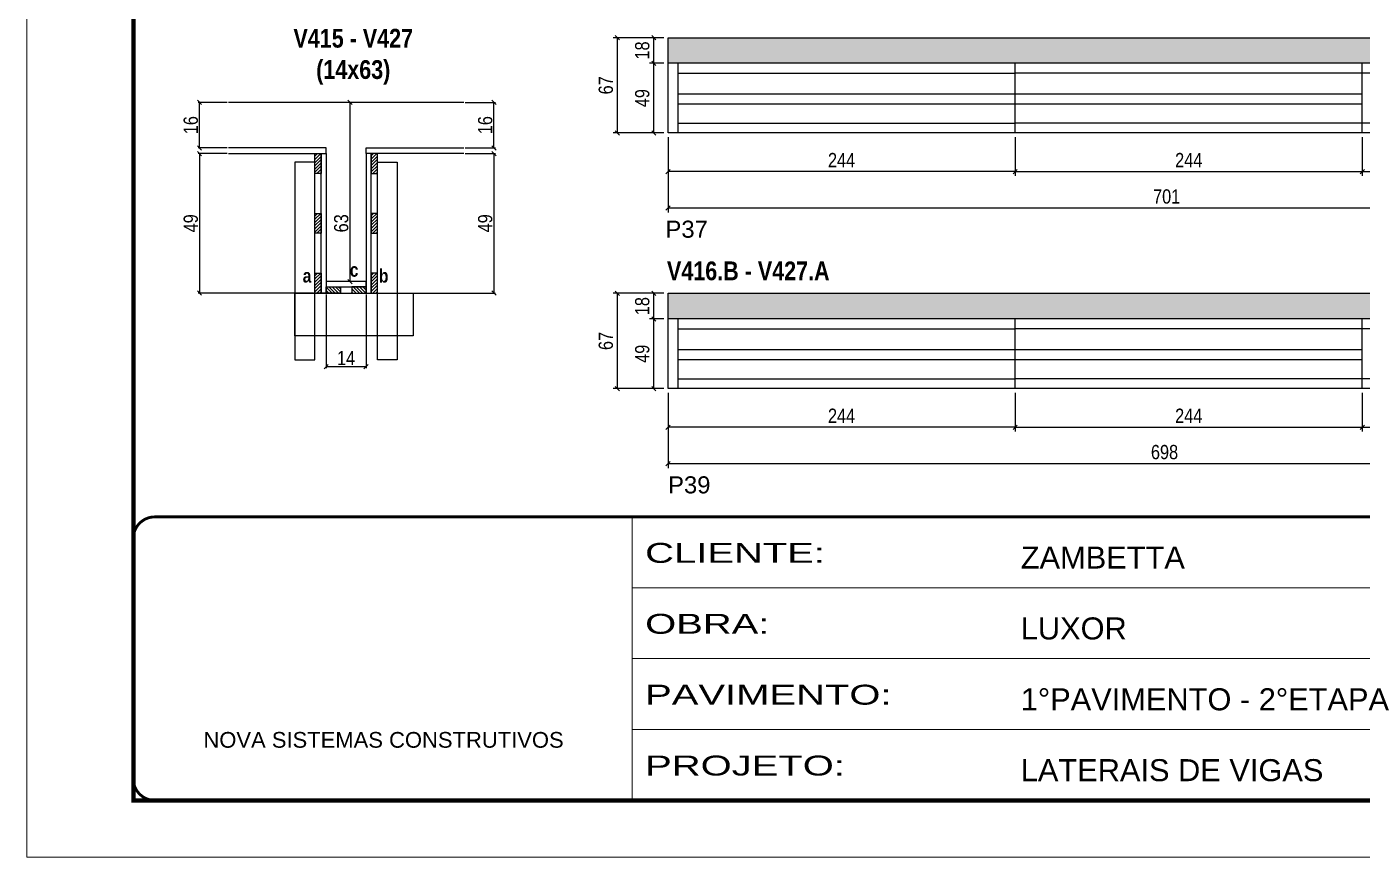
# Model space of a CAD drawing. Extents: x 3309 to 9563, y -2522 to 14608.
# Drawn here: x 8078 to 9017, y 12409 to 12993 of the extents above; entities that cross this region are included whole.
import ezdxf

# ---------------------------------------------------------------- set-up
doc = ezdxf.new("R2010")
doc.units = 0
doc.linetypes.add('CONTINUO', pattern=[0])
doc.linetypes.add('DASHED', pattern=[0.75, 0.5, -0.25])
for name, color, linetype in [('5', 5, 'Continuous'), ('COTA', 241, 'Continuous'), ('detalhes', 4, 'Continuous'), ('NOMENCLATURA', 7, 'Continuous'), ('Painéis', 200, 'Continuous'), ('SARR_2.2x7', 40, 'Continuous'), ('SARR_3.5x7', 81, 'Continuous')]:
    doc.layers.add(name, color=color, linetype=linetype)
for name, color, linetype, lineweight in [('CONCRETO', 251, 'Continuous', 25), ('Folhas', 255, 'Continuous', 9), ('SARRAFO DE PRESSAO', 251, 'DASHED', 9)]:
    doc.layers.add(name, color=color, linetype=linetype, lineweight=lineweight)
doc.styles.add('ARIAL', font='arial.ttf')
doc.styles.add('COTA TECNICA', font='techl___.ttf', dxfattribs={"height": 10})
doc.styles.add('COTA TECNICA 2X', font='techl___.ttf', dxfattribs={"height": 10})
doc.styles.get("Standard").update_dxf_attribs({"font": 'arial.ttf'})
doc.styles.add('TECNICA', font='techb___.ttf', dxfattribs={"height": 10})
doc.styles.add('Tecnologia', font='')
doc.styles.get('Tecnologia').set_extended_font_data('Forgotten Futurist')
doc.dimstyles.new('PAINEL', dxfattribs={"dimtxt": 10, "dimasz": 3, "dimexe": 3, "dimexo": 3, "dimgap": 3, "dimtad": 1, "dimdec": 1, "dimzin": 12, "dimdsep": 46, "dimtxsty": 'COTA TECNICA', "dimblk1": 'OBLIQUE', "dimblk2": 'OBLIQUE', "dimsah": 1, "dimcen": 0.9, "dimclrd": 4, "dimclre": 4, "dimclrt": 240, "dimadec": 1, "dimazin": 3, "dimtfac": 1, "dimtdec": 1, "dimtmove": 0, "dimatfit": 3, "dimfxl": 1, "dimtolj": 1, "dimtzin": 12, "dimarcsym": 0})
doc.dimstyles.new('SECAO', dxfattribs={"dimscale": 0.333333, "dimtxt": 5, "dimasz": 9, "dimexe": 3, "dimexo": 3, "dimgap": 3, "dimtad": 1, "dimdec": 1, "dimlfac": 0.5, "dimzin": 12, "dimdsep": 46, "dimtxsty": 'COTA TECNICA 2X', "dimblk1": 'OBLIQUE', "dimblk2": 'OBLIQUE', "dimsah": 1, "dimcen": 0.9, "dimclrd": 4, "dimclre": 4, "dimclrt": 240, "dimadec": 1, "dimazin": 3, "dimtfac": 1, "dimtdec": 1, "dimtmove": 0, "dimatfit": 3, "dimfxl": 1, "dimtolj": 1, "dimtzin": 12, "dimarcsym": 0})

# ---------------------------------------------------------------- blocks, each defined once
blk = doc.blocks.new('9999999999')
at = {"color": 30, "linetype": 'CONTINUO'}
for p, q in [((98564.56, 34230.21), (98564.56, 34429.45)), ((98564.56, 34379.64), (99583.98, 34379.64)), ((98564.56, 34329.83), (99487.98, 34329.83)), ((98564.56, 34280.02), (99487.98, 34280.02))]:
    blk.add_line(p, q, dxfattribs=at)
at = {"color": 30, "linetype": 'CONTINUO', "const_width": 2}
blk.add_lwpolyline([(99583.98, 34230.21), (99583.98, 34414.45, 0.414214), (99568.98, 34429.45), (98228.98, 34429.45, 0.414214), (98213.98, 34414.45), (98213.98, 34245.21, 0.414214), (98228.98, 34230.21), (99583.98, 34230.21)], format="xyb", dxfattribs=at)
at = {"layer": 'Folhas'}
blk.add_lwpolyline([(98138.98, 34190.21), (99623.98, 34190.21), (99623.98, 35240.21), (98138.98, 35240.21)], close=True, dxfattribs=at)
at = {"layer": 'Folhas', "color": 30, "const_width": 3}
blk.add_lwpolyline([(98213.98, 34230.21), (99583.98, 34230.21), (99583.98, 35200.21), (98213.98, 35200.21)], close=True, dxfattribs=at)
at = {"color": 7, "linetype": 'Continuous', "ltscale": 5, "style": 'ARIAL'}
for s, height, p in [('ZAMBETTA', 15.483, (98837.68, 34393.13)), ('LUXOR', 15.483, (98837.68, 34343.32)), ('1°PAVIMENTO - 2°ETAPA', 15.4829, (98837.68, 34293.51)), ('NOVA SISTEMAS CONSTRUTIVOS', 11.0592, (98263.19, 34267.21)), ('LATERAIS DE VIGAS', 15.4829, (98837.68, 34243.7))]:
    blk.add_text(s, height=height, dxfattribs=at).set_placement(p)
at = {"layer": 'Folhas', "color": 7, "style": 'Tecnologia', "width": 1.5}
for s, p in [('CLIENTE:', (98573.65, 34397.17)), ('OBRA:', (98573.65, 34347.31)), ('PAVIMENTO:', (98573.65, 34297.5)), ('PROJETO:', (98573.65, 34247.69))]:
    blk.add_text(s, height=14, dxfattribs=at).set_placement(p)
blk = doc.blocks.new('_Oblique')
at = {"color": 0, "linetype": 'ByBlock', "lineweight": -2}
blk.add_line((-0.5, -0.5), (0.5, 0.5), dxfattribs=at)
blk = doc.blocks.new('*D141')
at = {"layer": 'COTA', "color": 4, "lineweight": -2, "transparency": 16777216}
for p, q in [((8218.67, 12903.88), (8198.32, 12903.88)), ((8199.32, 12903.88), (8199.32, 12805.88)), ((8279.37, 12805.88), (8198.32, 12805.88))]:
    blk.add_line(p, q, dxfattribs=at)
at = {"layer": 'Defpoints', "color": 0, "transparency": 16777216}
for p in [(8219.67, 12903.88), (8199.32, 12805.88), (8280.37, 12805.88, 0)]:
    blk.add_point(p, dxfattribs=at)
at = {"layer": 'COTA', "color": 4, "lineweight": -2, "transparency": 16777216, "xscale": 3, "yscale": 3, "zscale": 3}
for p, rotation in [((8199.32, 12903.88), 90), ((8199.32, 12805.88), 270)]:
    blk.add_blockref('_Oblique', p, dxfattribs=dict(at, rotation=rotation))
at = {"layer": 'COTA', "color": 240, "transparency": 16777216, "insert": (8193.22, 12854.88), "char_height": 10, "attachment_point": 5, "rotation": 90, "style": 'COTA TECNICA 2X'}
blk.add_mtext('\\A1;49', dxfattribs=at)
blk = doc.blocks.new('*D142')
at = {"layer": 'COTA', "color": 4, "lineweight": -2, "transparency": 16777216}
for p, q in [((8386.07, 12903.88), (8407.29, 12903.88)), ((8406.29, 12903.88), (8406.29, 12805.88)), ((8325.37, 12805.88), (8407.29, 12805.88))]:
    blk.add_line(p, q, dxfattribs=at)
at = {"layer": 'Defpoints', "color": 0, "transparency": 16777216}
for p in [(8385.07, 12903.88), (8324.37, 12805.88, 0), (8406.29, 12805.88)]:
    blk.add_point(p, dxfattribs=at)
at = {"layer": 'COTA', "color": 4, "lineweight": -2, "transparency": 16777216, "xscale": 3, "yscale": 3, "zscale": 3}
for p, rotation in [((8406.29, 12903.88), 90), ((8406.29, 12805.88), 270)]:
    blk.add_blockref('_Oblique', p, dxfattribs=dict(at, rotation=rotation))
at = {"layer": 'COTA', "color": 240, "transparency": 16777216, "insert": (8400.18, 12854.88), "char_height": 10, "attachment_point": 5, "rotation": 90, "style": 'COTA TECNICA 2X'}
blk.add_mtext('\\A1;49', dxfattribs=at)
blk = doc.blocks.new('*D143')
at = {"layer": 'COTA', "color": 4, "lineweight": -2, "transparency": 16777216}
for p, q in [((8315.37, 12939.88), (8304.19, 12939.88)), ((8305.19, 12813.88), (8305.19, 12939.88)), ((8315.37, 12813.88), (8304.19, 12813.88))]:
    blk.add_line(p, q, dxfattribs=at)
at = {"layer": 'Defpoints', "color": 0, "transparency": 16777216}
for p in [(8305.19, 12939.88), (8316.37, 12939.88), (8316.37, 12813.88)]:
    blk.add_point(p, dxfattribs=at)
at = {"layer": 'COTA', "color": 4, "lineweight": -2, "transparency": 16777216, "xscale": 3, "yscale": 3, "zscale": 3}
for p, rotation in [((8305.19, 12939.88), 90), ((8305.19, 12813.88), 270)]:
    blk.add_blockref('_Oblique', p, dxfattribs=dict(at, rotation=rotation))
at = {"layer": 'COTA', "color": 240, "transparency": 16777216, "insert": (8298.97, 12854.88), "char_height": 10, "attachment_point": 5, "rotation": 90, "style": 'COTA TECNICA 2X'}
blk.add_mtext('\\A1;63', dxfattribs=at)
blk = doc.blocks.new('*D144')
at = {"layer": 'COTA', "color": 4, "lineweight": -2, "transparency": 16777216}
for p, q in [((8386.07, 12939.88), (8407.29, 12939.88)), ((8406.29, 12907.88), (8406.29, 12939.88)), ((8386.07, 12907.88), (8407.29, 12907.88))]:
    blk.add_line(p, q, dxfattribs=at)
at = {"layer": 'Defpoints', "color": 0, "transparency": 16777216}
for p in [(8385.07, 12939.88), (8406.29, 12939.88), (8385.07, 12907.88)]:
    blk.add_point(p, dxfattribs=at)
at = {"layer": 'COTA', "color": 4, "lineweight": -2, "transparency": 16777216, "xscale": 3, "yscale": 3, "zscale": 3}
for p, rotation in [((8406.29, 12939.88), 90), ((8406.29, 12907.88), 270)]:
    blk.add_blockref('_Oblique', p, dxfattribs=dict(at, rotation=rotation))
at = {"layer": 'COTA', "color": 240, "transparency": 16777216, "insert": (8400.18, 12923.88), "char_height": 10, "attachment_point": 5, "rotation": 90, "style": 'COTA TECNICA 2X'}
blk.add_mtext('\\A1;16', dxfattribs=at)
blk = doc.blocks.new('*D169')
at = {"layer": 'COTA', "color": 4, "lineweight": -2, "transparency": 16777216}
for p, q in [((8218.67, 12939.88), (8198.32, 12939.88)), ((8199.32, 12907.88), (8199.32, 12939.88)), ((8218.67, 12907.88), (8198.32, 12907.88))]:
    blk.add_line(p, q, dxfattribs=at)
at = {"layer": 'Defpoints', "color": 0, "transparency": 16777216}
for p in [(8199.32, 12939.88), (8219.67, 12939.88), (8219.67, 12907.88)]:
    blk.add_point(p, dxfattribs=at)
at = {"layer": 'COTA', "color": 4, "lineweight": -2, "transparency": 16777216, "xscale": 3, "yscale": 3, "zscale": 3}
for p, rotation in [((8199.32, 12939.88), 90), ((8199.32, 12907.88), 270)]:
    blk.add_blockref('_Oblique', p, dxfattribs=dict(at, rotation=rotation))
at = {"layer": 'COTA', "color": 240, "transparency": 16777216, "insert": (8193.22, 12923.88), "char_height": 10, "attachment_point": 5, "rotation": 90, "style": 'COTA TECNICA 2X'}
blk.add_mtext('\\A1;16', dxfattribs=at)
blk = doc.blocks.new('*D170')
at = {"layer": 'COTA', "color": 4, "lineweight": -2, "transparency": 16777216}
for p, q in [((8288.37, 12804.88), (8288.37, 12753.17)), ((8316.37, 12804.88), (8316.37, 12753.17)), ((8288.37, 12754.17), (8316.37, 12754.17))]:
    blk.add_line(p, q, dxfattribs=at)
at = {"layer": 'Defpoints', "color": 0, "transparency": 16777216}
for p in [(8288.37, 12805.88), (8316.37, 12805.88), (8316.37, 12754.17)]:
    blk.add_point(p, dxfattribs=at)
at = {"layer": 'COTA', "color": 4, "lineweight": -2, "transparency": 16777216, "xscale": 3, "yscale": 3, "zscale": 3, "rotation": 180}
blk.add_blockref('_Oblique', (8288.37, 12754.17), dxfattribs=at)
at = {"layer": 'COTA', "color": 4, "lineweight": -2, "transparency": 16777216, "xscale": 3, "yscale": 3, "zscale": 3}
blk.add_blockref('_Oblique', (8316.37, 12754.17), dxfattribs=at)
at = {"layer": 'COTA', "color": 240, "transparency": 16777216, "insert": (8302.37, 12760.24), "char_height": 10, "attachment_point": 5, "style": 'COTA TECNICA 2X'}
blk.add_mtext('\\A1;14', dxfattribs=at)
blk = doc.blocks.new('*D145')
at = {"layer": 'COTA', "color": 4, "linetype": 'ByBlock', "lineweight": -2, "transparency": 16777216}
for p, q in [((8528.62, 12915.37), (8528.62, 12888.25)), ((8772.62, 12915.37), (8772.62, 12888.25)), ((8772.62, 12891.25), (8528.62, 12891.25))]:
    blk.add_line(p, q, dxfattribs=at)
at = {"layer": 'Defpoints', "color": 0, "linetype": 'ByBlock', "transparency": 16777216}
for p in [(8528.62, 12918.37), (8772.62, 12918.37), (8528.62, 12891.25)]:
    blk.add_point(p, dxfattribs=at)
at = {"layer": 'COTA', "color": 4, "linetype": 'ByBlock', "lineweight": -2, "transparency": 16777216, "xscale": 3, "yscale": 3, "zscale": 3, "rotation": 180}
blk.add_blockref('_Oblique', (8528.62, 12891.25), dxfattribs=at)
at = {"layer": 'COTA', "color": 4, "linetype": 'ByBlock', "lineweight": -2, "transparency": 16777216, "xscale": 3, "yscale": 3, "zscale": 3}
blk.add_blockref('_Oblique', (8772.62, 12891.25), dxfattribs=at)
at = {"layer": 'COTA', "color": 240, "linetype": 'ByBlock', "transparency": 16777216, "insert": (8650.62, 12899.33), "char_height": 10, "attachment_point": 5, "style": 'COTA TECNICA'}
blk.add_mtext('\\A1;244', dxfattribs=at)
blk = doc.blocks.new('*D146')
at = {"layer": 'COTA', "color": 4, "lineweight": -2, "transparency": 16777216}
for p, q in [((8772.62, 12915.37), (8772.62, 12888.25)), ((9016.62, 12915.37), (9016.62, 12888.25)), ((8772.62, 12891.25), (9016.62, 12891.25))]:
    blk.add_line(p, q, dxfattribs=at)
at = {"layer": 'Defpoints', "color": 0, "transparency": 16777216}
for p in [(8772.62, 12918.37, 0), (9016.62, 12918.37, 0), (9016.62, 12891.25)]:
    blk.add_point(p, dxfattribs=at)
at = {"layer": 'COTA', "color": 4, "lineweight": -2, "transparency": 16777216, "xscale": 3, "yscale": 3, "zscale": 3, "rotation": 180}
blk.add_blockref('_Oblique', (8772.62, 12891.25), dxfattribs=at)
at = {"layer": 'COTA', "color": 4, "lineweight": -2, "transparency": 16777216, "xscale": 3, "yscale": 3, "zscale": 3}
blk.add_blockref('_Oblique', (9016.62, 12891.25), dxfattribs=at)
at = {"layer": 'COTA', "color": 240, "transparency": 16777216, "insert": (8894.62, 12899.33), "char_height": 10, "attachment_point": 5, "style": 'COTA TECNICA'}
blk.add_mtext('\\A1;244', dxfattribs=at)
blk = doc.blocks.new('*D147')
at = {"layer": 'COTA', "color": 4, "lineweight": -2, "transparency": 16777216}
for p, q in [((9016.62, 12915.37), (9016.62, 12888.25)), ((9229.62, 12915.37), (9229.62, 12888.25)), ((9016.62, 12891.25), (9229.62, 12891.25))]:
    blk.add_line(p, q, dxfattribs=at)
at = {"layer": 'Defpoints', "color": 0, "transparency": 16777216}
for p in [(9016.62, 12918.37, 0), (9229.62, 12918.37, 0), (9229.62, 12891.25)]:
    blk.add_point(p, dxfattribs=at)
at = {"layer": 'COTA', "color": 4, "lineweight": -2, "transparency": 16777216, "xscale": 3, "yscale": 3, "zscale": 3, "rotation": 180}
blk.add_blockref('_Oblique', (9016.62, 12891.25), dxfattribs=at)
at = {"layer": 'COTA', "color": 4, "lineweight": -2, "transparency": 16777216, "xscale": 3, "yscale": 3, "zscale": 3}
blk.add_blockref('_Oblique', (9229.62, 12891.25), dxfattribs=at)
at = {"layer": 'COTA', "color": 240, "transparency": 16777216, "insert": (9123.12, 12899.47), "char_height": 10, "attachment_point": 5, "style": 'COTA TECNICA'}
blk.add_mtext('\\A1;213', dxfattribs=at)
blk = doc.blocks.new('*D171')
at = {"layer": 'COTA', "color": 4, "lineweight": -2, "transparency": 16777216}
for p, q in [((8528.62, 12915.37), (8528.62, 12862.59)), ((9229.62, 12915.37), (9229.62, 12862.59)), ((9229.62, 12865.59), (8528.62, 12865.59))]:
    blk.add_line(p, q, dxfattribs=at)
at = {"layer": 'Defpoints', "color": 0, "transparency": 16777216}
for p in [(8528.62, 12918.37, 0), (9229.62, 12918.37, 0), (8528.62, 12865.59)]:
    blk.add_point(p, dxfattribs=at)
at = {"layer": 'COTA', "color": 4, "lineweight": -2, "transparency": 16777216, "xscale": 3, "yscale": 3, "zscale": 3, "rotation": 180}
blk.add_blockref('_Oblique', (8528.62, 12865.59), dxfattribs=at)
at = {"layer": 'COTA', "color": 4, "lineweight": -2, "transparency": 16777216, "xscale": 3, "yscale": 3, "zscale": 3}
blk.add_blockref('_Oblique', (9229.62, 12865.59), dxfattribs=at)
at = {"layer": 'COTA', "color": 240, "transparency": 16777216, "insert": (8879.12, 12873.7), "char_height": 10, "attachment_point": 5, "style": 'COTA TECNICA'}
blk.add_mtext('\\A1;701', dxfattribs=at)
blk = doc.blocks.new('*D150')
at = {"layer": 'COTA', "color": 4, "lineweight": -2, "transparency": 16777216}
for p, q in [((8525.62, 12967.37), (8515.67, 12967.37)), ((8518.67, 12918.37), (8518.67, 12967.37)), ((8525.62, 12918.37), (8515.67, 12918.37))]:
    blk.add_line(p, q, dxfattribs=at)
at = {"layer": 'Defpoints', "color": 0, "transparency": 16777216}
for p in [(8518.67, 12967.37), (8528.62, 12967.37), (8528.62, 12918.37)]:
    blk.add_point(p, dxfattribs=at)
at = {"layer": 'COTA', "color": 4, "lineweight": -2, "transparency": 16777216, "xscale": 3, "yscale": 3, "zscale": 3}
for p, rotation in [((8518.67, 12967.37), 90), ((8518.67, 12918.37), 270)]:
    blk.add_blockref('_Oblique', p, dxfattribs=dict(at, rotation=rotation))
at = {"layer": 'COTA', "color": 240, "transparency": 16777216, "insert": (8510.57, 12942.87), "char_height": 10, "attachment_point": 5, "rotation": 90, "style": 'COTA TECNICA'}
blk.add_mtext('\\A1;49', dxfattribs=at)
blk = doc.blocks.new('*D151')
at = {"layer": 'COTA', "color": 4, "lineweight": -2, "transparency": 16777216}
for p, q in [((8525.62, 12985.37), (8515.67, 12985.37)), ((8518.67, 12967.37), (8518.67, 12985.37)), ((8525.62, 12967.37), (8515.67, 12967.37))]:
    blk.add_line(p, q, dxfattribs=at)
at = {"layer": 'Defpoints', "color": 0, "transparency": 16777216}
for p in [(8518.67, 12985.37), (8528.62, 12985.37), (8528.62, 12967.37)]:
    blk.add_point(p, dxfattribs=at)
at = {"layer": 'COTA', "color": 4, "lineweight": -2, "transparency": 16777216, "xscale": 3, "yscale": 3, "zscale": 3}
for p, rotation in [((8518.67, 12985.37), 90), ((8518.67, 12967.37), 270)]:
    blk.add_blockref('_Oblique', p, dxfattribs=dict(at, rotation=rotation))
at = {"layer": 'COTA', "color": 240, "transparency": 16777216, "insert": (8510.57, 12976.37), "char_height": 10, "attachment_point": 5, "rotation": 90, "style": 'COTA TECNICA'}
blk.add_mtext('\\A1;18', dxfattribs=at)
blk = doc.blocks.new('*D152')
at = {"layer": 'COTA', "color": 4, "lineweight": -2, "transparency": 16777216}
for p, q in [((8525.62, 12985.37), (8490.04, 12985.37)), ((8493.04, 12918.37), (8493.04, 12985.37)), ((8525.62, 12918.37), (8490.04, 12918.37))]:
    blk.add_line(p, q, dxfattribs=at)
at = {"layer": 'Defpoints', "color": 0, "transparency": 16777216}
for p in [(8493.04, 12985.37), (8528.62, 12985.37), (8528.62, 12918.37)]:
    blk.add_point(p, dxfattribs=at)
at = {"layer": 'COTA', "color": 4, "lineweight": -2, "transparency": 16777216, "xscale": 3, "yscale": 3, "zscale": 3}
for p, rotation in [((8493.04, 12985.37), 90), ((8493.04, 12918.37), 270)]:
    blk.add_blockref('_Oblique', p, dxfattribs=dict(at, rotation=rotation))
at = {"layer": 'COTA', "color": 240, "transparency": 16777216, "insert": (8484.94, 12951.87), "char_height": 10, "attachment_point": 5, "rotation": 90, "style": 'COTA TECNICA'}
blk.add_mtext('\\A1;67', dxfattribs=at)
blk = doc.blocks.new('*D138')
at = {"layer": 'COTA', "color": 4, "linetype": 'ByBlock', "lineweight": -2, "transparency": 16777216}
for p, q in [((8528.62, 12735.68), (8528.62, 12708.56)), ((8772.62, 12735.68), (8772.62, 12708.56)), ((8772.62, 12711.56), (8528.62, 12711.56))]:
    blk.add_line(p, q, dxfattribs=at)
at = {"layer": 'Defpoints', "color": 0, "linetype": 'ByBlock', "transparency": 16777216}
for p in [(8528.62, 12738.68), (8772.62, 12738.68), (8528.62, 12711.56)]:
    blk.add_point(p, dxfattribs=at)
at = {"layer": 'COTA', "color": 4, "linetype": 'ByBlock', "lineweight": -2, "transparency": 16777216, "xscale": 3, "yscale": 3, "zscale": 3, "rotation": 180}
blk.add_blockref('_Oblique', (8528.62, 12711.56), dxfattribs=at)
at = {"layer": 'COTA', "color": 4, "linetype": 'ByBlock', "lineweight": -2, "transparency": 16777216, "xscale": 3, "yscale": 3, "zscale": 3}
blk.add_blockref('_Oblique', (8772.62, 12711.56), dxfattribs=at)
at = {"layer": 'COTA', "color": 240, "linetype": 'ByBlock', "transparency": 16777216, "insert": (8650.62, 12719.63), "char_height": 10, "attachment_point": 5, "style": 'COTA TECNICA'}
blk.add_mtext('\\A1;244', dxfattribs=at)
blk = doc.blocks.new('*D139')
at = {"layer": 'COTA', "color": 4, "lineweight": -2, "transparency": 16777216}
for p, q in [((8772.62, 12735.68), (8772.62, 12708.56)), ((9016.62, 12735.68), (9016.62, 12708.56)), ((8772.62, 12711.56), (9016.62, 12711.56))]:
    blk.add_line(p, q, dxfattribs=at)
at = {"layer": 'Defpoints', "color": 0, "transparency": 16777216}
for p in [(8772.62, 12738.68, 0), (9016.62, 12738.68, 0), (9016.62, 12711.56)]:
    blk.add_point(p, dxfattribs=at)
at = {"layer": 'COTA', "color": 4, "lineweight": -2, "transparency": 16777216, "xscale": 3, "yscale": 3, "zscale": 3, "rotation": 180}
blk.add_blockref('_Oblique', (8772.62, 12711.56), dxfattribs=at)
at = {"layer": 'COTA', "color": 4, "lineweight": -2, "transparency": 16777216, "xscale": 3, "yscale": 3, "zscale": 3}
blk.add_blockref('_Oblique', (9016.62, 12711.56), dxfattribs=at)
at = {"layer": 'COTA', "color": 240, "transparency": 16777216, "insert": (8894.62, 12719.63), "char_height": 10, "attachment_point": 5, "style": 'COTA TECNICA'}
blk.add_mtext('\\A1;244', dxfattribs=at)
blk = doc.blocks.new('*D140')
at = {"layer": 'COTA', "color": 4, "lineweight": -2, "transparency": 16777216}
for p, q in [((9016.62, 12735.68), (9016.62, 12708.56)), ((9226.62, 12735.68), (9226.62, 12708.56)), ((9016.62, 12711.56), (9226.62, 12711.56))]:
    blk.add_line(p, q, dxfattribs=at)
at = {"layer": 'Defpoints', "color": 0, "transparency": 16777216}
for p in [(9016.62, 12738.68, 0), (9226.62, 12738.68, 0), (9226.62, 12711.56)]:
    blk.add_point(p, dxfattribs=at)
at = {"layer": 'COTA', "color": 4, "lineweight": -2, "transparency": 16777216, "xscale": 3, "yscale": 3, "zscale": 3, "rotation": 180}
blk.add_blockref('_Oblique', (9016.62, 12711.56), dxfattribs=at)
at = {"layer": 'COTA', "color": 4, "lineweight": -2, "transparency": 16777216, "xscale": 3, "yscale": 3, "zscale": 3}
blk.add_blockref('_Oblique', (9226.62, 12711.56), dxfattribs=at)
at = {"layer": 'COTA', "color": 240, "transparency": 16777216, "insert": (9121.62, 12719.66), "char_height": 10, "attachment_point": 5, "style": 'COTA TECNICA'}
blk.add_mtext('\\A1;210', dxfattribs=at)
blk = doc.blocks.new('*D153')
at = {"layer": 'COTA', "color": 4, "lineweight": -2, "transparency": 16777216}
for p, q in [((8528.62, 12735.68), (8528.62, 12682.9)), ((9226.62, 12735.68), (9226.62, 12682.9)), ((9226.62, 12685.9), (8528.62, 12685.9))]:
    blk.add_line(p, q, dxfattribs=at)
at = {"layer": 'Defpoints', "color": 0, "transparency": 16777216}
for p in [(8528.62, 12738.68, 0), (9226.62, 12738.68, 0), (8528.62, 12685.9)]:
    blk.add_point(p, dxfattribs=at)
at = {"layer": 'COTA', "color": 4, "lineweight": -2, "transparency": 16777216, "xscale": 3, "yscale": 3, "zscale": 3, "rotation": 180}
blk.add_blockref('_Oblique', (8528.62, 12685.9), dxfattribs=at)
at = {"layer": 'COTA', "color": 4, "lineweight": -2, "transparency": 16777216, "xscale": 3, "yscale": 3, "zscale": 3}
blk.add_blockref('_Oblique', (9226.62, 12685.9), dxfattribs=at)
at = {"layer": 'COTA', "color": 240, "transparency": 16777216, "insert": (8877.62, 12694.03), "char_height": 10, "attachment_point": 5, "style": 'COTA TECNICA'}
blk.add_mtext('\\A1;698', dxfattribs=at)
blk = doc.blocks.new('*D154')
at = {"layer": 'COTA', "color": 4, "lineweight": -2, "transparency": 16777216}
for p, q in [((8525.62, 12787.68), (8515.67, 12787.68)), ((8518.67, 12738.68), (8518.67, 12787.68)), ((8525.62, 12738.68), (8515.67, 12738.68))]:
    blk.add_line(p, q, dxfattribs=at)
at = {"layer": 'Defpoints', "color": 0, "transparency": 16777216}
for p in [(8518.67, 12787.68), (8528.62, 12787.68), (8528.62, 12738.68)]:
    blk.add_point(p, dxfattribs=at)
at = {"layer": 'COTA', "color": 4, "lineweight": -2, "transparency": 16777216, "xscale": 3, "yscale": 3, "zscale": 3}
for p, rotation in [((8518.67, 12787.68), 90), ((8518.67, 12738.68), 270)]:
    blk.add_blockref('_Oblique', p, dxfattribs=dict(at, rotation=rotation))
at = {"layer": 'COTA', "color": 240, "transparency": 16777216, "insert": (8510.57, 12763.18), "char_height": 10, "attachment_point": 5, "rotation": 90, "style": 'COTA TECNICA'}
blk.add_mtext('\\A1;49', dxfattribs=at)
blk = doc.blocks.new('*D155')
at = {"layer": 'COTA', "color": 4, "lineweight": -2, "transparency": 16777216}
for p, q in [((8525.62, 12805.68), (8515.67, 12805.68)), ((8518.67, 12787.68), (8518.67, 12805.68)), ((8525.62, 12787.68), (8515.67, 12787.68))]:
    blk.add_line(p, q, dxfattribs=at)
at = {"layer": 'Defpoints', "color": 0, "transparency": 16777216}
for p in [(8518.67, 12805.68), (8528.62, 12805.68), (8528.62, 12787.68)]:
    blk.add_point(p, dxfattribs=at)
at = {"layer": 'COTA', "color": 4, "lineweight": -2, "transparency": 16777216, "xscale": 3, "yscale": 3, "zscale": 3}
for p, rotation in [((8518.67, 12805.68), 90), ((8518.67, 12787.68), 270)]:
    blk.add_blockref('_Oblique', p, dxfattribs=dict(at, rotation=rotation))
at = {"layer": 'COTA', "color": 240, "transparency": 16777216, "insert": (8510.57, 12796.68), "char_height": 10, "attachment_point": 5, "rotation": 90, "style": 'COTA TECNICA'}
blk.add_mtext('\\A1;18', dxfattribs=at)
blk = doc.blocks.new('*D156')
at = {"layer": 'COTA', "color": 4, "lineweight": -2, "transparency": 16777216}
for p, q in [((8525.62, 12805.68), (8490.04, 12805.68)), ((8493.04, 12738.68), (8493.04, 12805.68)), ((8525.62, 12738.68), (8490.04, 12738.68))]:
    blk.add_line(p, q, dxfattribs=at)
at = {"layer": 'Defpoints', "color": 0, "transparency": 16777216}
for p in [(8493.04, 12805.68), (8528.62, 12805.68), (8528.62, 12738.68)]:
    blk.add_point(p, dxfattribs=at)
at = {"layer": 'COTA', "color": 4, "lineweight": -2, "transparency": 16777216, "xscale": 3, "yscale": 3, "zscale": 3}
for p, rotation in [((8493.04, 12805.68), 90), ((8493.04, 12738.68), 270)]:
    blk.add_blockref('_Oblique', p, dxfattribs=dict(at, rotation=rotation))
at = {"layer": 'COTA', "color": 240, "transparency": 16777216, "insert": (8484.94, 12772.18), "char_height": 10, "attachment_point": 5, "rotation": 90, "style": 'COTA TECNICA'}
blk.add_mtext('\\A1;67', dxfattribs=at)

msp = doc.modelspace()

# ---------------------------------------------------------------- hatches: boundary and pattern name
at = {"layer": 'COTA'}
h = msp.add_hatch(dxfattribs=at)
h.set_pattern_fill('AR-CONC', color=256, scale=0.03)
h.set_pattern_definition([(50, (4786.512, 3431.0584), (5.46554, -0.4781726), [0.5715, -6.2865]), (355, (4786.512, 3431.0584), (-1.0573026, 5.7317054), [0.4572, -5.0292175]), (100.451445, (4786.9676, 3431.0185), (4.4082374, 5.2535326), [0.4857003, -5.3427073]), (46.1842, (4786.512, 3432.5824), (8.1323712, -1.26127), [0.85725, -9.42975]), (96.63556, (4787.19, 3432.477), (7.122124, 7.422784), [0.728551, -8.014068]), (351.18415, (4786.512, 3432.582), (7.122124, 7.422784), [0.685799, -7.543792]), (21, (4787.274, 3432.2014), (4.5484317, -3.067956), [0.5715, -6.2865]), (326, (4787.274, 3432.2014), (1.854061, 5.525639), [0.4572, -5.0292]), (71.451445, (4787.653, 3431.9457), (6.4024926, 2.457683), [0.4857003, -5.342698]), (37.5, (4786.5122, 3431.0584), (0.0926581, 2.53665117), [0, -4.96824, 0, -5.1054, 0, -5.04825]), (7.5, (4786.5122, 3431.0584), (2.0045899, 3.00541724), [0, -2.91084, 0, -4.85394, 0, -1.92405]), (327.5, (4784.813, 3431.0584), (4.06771786, -0.17186232), [0, -1.905, 0, -5.9436, 0, -7.8867]), (317.5, (4784.051, 3431.0584), (4.4438754, 0.7627947), [0, -2.4765, 0, -3.94716, 0, -5.6007])])
h.paths.add_polyline_path([(9229.62, 12967.37), (9229.62, 12985.37), (8528.62, 12985.37), (8528.62, 12967.37)])
h = msp.add_hatch(dxfattribs=at)
h.set_pattern_fill('AR-CONC', color=256, scale=0.03)
h.set_pattern_definition([(50, (4786.512, 3251.3667), (5.46554, -0.4781726), [0.5715, -6.2865]), (355, (4786.512, 3251.3667), (-1.0573026, 5.7317054), [0.4572, -5.0292175]), (100.451445, (4786.9676, 3251.327), (4.4082374, 5.2535326), [0.4857003, -5.3427073]), (46.1842, (4786.512, 3252.891), (8.1323712, -1.26127), [0.85725, -9.42975]), (96.63556, (4787.19, 3252.7856), (7.122124, 7.422784), [0.728551, -8.014068]), (351.18415, (4786.512, 3252.891), (7.122124, 7.422784), [0.685799, -7.543792]), (21, (4787.274, 3252.5097), (4.5484317, -3.067956), [0.5715, -6.2865]), (326, (4787.274, 3252.5097), (1.854061, 5.525639), [0.4572, -5.0292]), (71.451445, (4787.653, 3252.254), (6.4024926, 2.457683), [0.4857003, -5.342698]), (37.5, (4786.5122, 3251.3667), (0.0926581, 2.53665117), [0, -4.96824, 0, -5.1054, 0, -5.04825]), (7.5, (4786.5122, 3251.3667), (2.0045899, 3.00541724), [0, -2.91084, 0, -4.85394, 0, -1.92405]), (327.5, (4784.813, 3251.3667), (4.06771786, -0.17186232), [0, -1.905, 0, -5.9436, 0, -7.8867]), (317.5, (4784.051, 3251.3667), (4.4438754, 0.7627947), [0, -2.4765, 0, -3.94716, 0, -5.6007])])
h.paths.add_polyline_path([(9226.62, 12787.68), (9226.62, 12805.68), (8528.62, 12805.68), (8528.62, 12787.68)])
at = {"layer": 'SARR_2.2x7'}
h = msp.add_hatch(dxfattribs=at)
h.set_pattern_fill('ANSI31', color=256, scale=0.5)
h.set_pattern_definition([(45, (-115231.8024, -20331.662), (-1.122532015, 1.122532015), [])])
h.paths.add_polyline_path([(8280.37, 12889.88), (8284.77, 12889.88), (8284.77, 12903.88), (8280.37, 12903.88)])
h = msp.add_hatch(dxfattribs=at)
h.set_pattern_fill('ANSI31', color=256, scale=0.5)
h.set_pattern_definition([(45, (-115241.8024, -20331.662), (-1.122532015, 1.122532015), [])])
h.paths.add_polyline_path([(8324.37, 12889.88), (8319.97, 12889.88), (8319.97, 12903.88), (8324.37, 12903.88)])
h = msp.add_hatch(dxfattribs=at)
h.set_pattern_fill('ANSI31', color=256, scale=0.5)
h.set_pattern_definition([(45, (-115231.8024, -20373.662), (-1.122532015, 1.122532015), [])])
h.paths.add_polyline_path([(8280.37, 12847.88), (8284.77, 12847.88), (8284.77, 12861.88), (8280.37, 12861.88)])
h = msp.add_hatch(dxfattribs=at)
h.set_pattern_fill('ANSI31', color=256, scale=0.5)
h.set_pattern_definition([(45, (-115241.8024, -20373.662), (-1.122532015, 1.122532015), [])])
h.paths.add_polyline_path([(8324.37, 12847.88), (8319.97, 12847.88), (8319.97, 12861.88), (8324.37, 12861.88)])
h = msp.add_hatch(dxfattribs=at)
h.set_pattern_fill('ANSI31', color=256, scale=0.5)
h.set_pattern_definition([(45, (-115231.8024, -20415.662), (-1.122532015, 1.122532015), [])])
h.paths.add_polyline_path([(8280.37, 12805.88), (8284.77, 12805.88), (8284.77, 12819.88), (8280.37, 12819.88)])
h = msp.add_hatch(dxfattribs=at)
h.set_pattern_fill('ANSI31', color=256, scale=0.5)
h.set_pattern_definition([(45, (-115241.8024, -20415.662), (-1.122532015, 1.122532015), [])])
h.paths.add_polyline_path([(8324.37, 12805.88), (8319.97, 12805.88), (8319.97, 12819.88), (8324.37, 12819.88)])
h = msp.add_hatch(dxfattribs=at)
h.set_pattern_fill('ANSI31', color=256, scale=0.5, angle=90)
h.set_pattern_definition([(135, (41523.9059, -110706.293), (-1.122532015, -1.122532015), [])])
h.paths.add_polyline_path([(8298.37, 12805.88), (8298.37, 12810.28), (8288.37, 12810.28), (8288.37, 12805.88)])
h = msp.add_hatch(dxfattribs=at)
h.set_pattern_fill('ANSI31', color=256, scale=0.5, angle=90)
h.set_pattern_definition([(135, (41513.9059, -110706.293), (-1.122532015, -1.122532015), [])])
h.paths.add_polyline_path([(8306.37, 12810.28), (8306.37, 12805.88), (8316.37, 12805.88), (8316.37, 12810.28)])

# ---------------------------------------------------------------- linework, layer by layer
at = {"layer": 'CONCRETO', "linetype": 'Continuous'}
msp.add_line((8385.07, 12939.88), (8219.67, 12939.88), dxfattribs=at)
at = {"layer": 'COTA'}
for p, q in [((8528.62, 12967.37), (8528.62, 12985.37)), ((8528.62, 12985.37), (9229.62, 12985.37)), ((8528.62, 12787.68), (8528.62, 12805.68)), ((8528.62, 12805.68), (9226.62, 12805.68))]:
    msp.add_line(p, q, dxfattribs=at)
at = {"layer": 'Painéis', "linetype": 'ByBlock'}
for p, q in [((9229.62, 12967.37), (8528.62, 12967.37)), ((8528.62, 12918.37), (8528.62, 12967.37)), ((8772.62, 12918.37), (8772.62, 12967.37)), ((9016.62, 12918.37), (9016.62, 12967.37)), ((9229.62, 12918.37), (8528.62, 12918.37)), ((9226.62, 12787.68), (8528.62, 12787.68)), ((8528.62, 12738.68), (8528.62, 12787.68)), ((8772.62, 12738.68), (8772.62, 12787.68)), ((9016.62, 12738.68), (9016.62, 12787.68)), ((9226.62, 12738.68), (8528.62, 12738.68))]:
    msp.add_line(p, q, dxfattribs=at)
at = {"layer": 'Painéis', "linetype": 'Continuous', "elevation": 0}
for points in [[(8219.67, 12903.88), (8288.37, 12903.88), (8288.37, 12907.88), (8219.67, 12907.88)], [(8385.07, 12903.88), (8316.37, 12903.88), (8316.37, 12907.88), (8385.07, 12907.88)]]:
    msp.add_lwpolyline(points, dxfattribs=at)
at = {"layer": 'Painéis', "linetype": 'Continuous'}
for points in [[(8284.77, 12805.88), (8284.77, 12903.88), (8288.37, 12903.88), (8288.37, 12805.88)], [(8319.97, 12805.88), (8319.97, 12903.88), (8316.37, 12903.88), (8316.37, 12805.88)], [(8316.37, 12813.88), (8288.37, 12813.88), (8288.37, 12810.28), (8316.37, 12810.28)]]:
    msp.add_lwpolyline(points, close=True, dxfattribs=at)
at = {"layer": 'SARR_2.2x7', "linetype": 'Continuous'}
for p, q in [((8535.62, 12967.37), (8535.62, 12918.37)), ((8535.62, 12960.37), (8772.62, 12960.37)), ((9016.62, 12960.37), (8772.62, 12960.37)), ((9222.62, 12960.37), (9016.62, 12960.37)), ((8535.62, 12945.87), (8772.62, 12945.87)), ((8772.62, 12945.87), (9016.62, 12945.87)), ((8535.62, 12938.87), (8772.62, 12938.87)), ((8772.62, 12938.87), (9016.62, 12938.87)), ((8535.62, 12925.37), (8772.62, 12925.37)), ((9016.62, 12925.37), (8772.62, 12925.37)), ((9222.62, 12925.37), (9016.62, 12925.37)), ((8535.62, 12787.68), (8535.62, 12738.68)), ((8535.62, 12780.68), (8772.62, 12780.68)), ((9016.62, 12780.68), (8772.62, 12780.68)), ((9219.62, 12780.68), (9016.62, 12780.68)), ((8535.62, 12766.18), (8772.62, 12766.18)), ((8535.62, 12759.18), (8772.62, 12759.18)), ((8772.62, 12766.18), (9016.62, 12766.18)), ((8772.62, 12759.18), (9016.62, 12759.18)), ((8535.62, 12745.68), (8772.62, 12745.68)), ((9016.62, 12745.68), (8772.62, 12745.68)), ((9219.62, 12745.68), (9016.62, 12745.68))]:
    msp.add_line(p, q, dxfattribs=at)
at = {"layer": 'SARR_2.2x7'}
for points in [[(8284.77, 12903.88), (8284.77, 12889.88), (8280.37, 12889.88), (8280.37, 12903.88)], [(8319.97, 12903.88), (8319.97, 12889.88), (8324.37, 12889.88), (8324.37, 12903.88)], [(8284.77, 12861.88), (8284.77, 12847.88), (8280.37, 12847.88), (8280.37, 12861.88)], [(8319.97, 12861.88), (8319.97, 12847.88), (8324.37, 12847.88), (8324.37, 12861.88)], [(8284.77, 12819.88), (8284.77, 12805.88), (8280.37, 12805.88), (8280.37, 12819.88)], [(8319.97, 12819.88), (8319.97, 12805.88), (8324.37, 12805.88), (8324.37, 12819.88)], [(8288.37, 12810.28), (8298.37, 12810.28), (8298.37, 12805.88), (8288.37, 12805.88)], [(8316.37, 12810.28), (8306.37, 12810.28), (8306.37, 12805.88), (8316.37, 12805.88)]]:
    msp.add_lwpolyline(points, close=True, dxfattribs=at)
at = {"layer": 'SARR_3.5x7'}
for points in [[(8280.37, 12897.88), (8266.37, 12897.88), (8266.37, 12758.9), (8280.37, 12758.9)], [(8324.37, 12897.88), (8338.37, 12897.88), (8338.37, 12758.9), (8324.37, 12758.9)], [(8266.37, 12805.88), (8349.55, 12805.88), (8349.55, 12775.79), (8266.37, 12775.79)]]:
    msp.add_lwpolyline(points, close=True, dxfattribs=at)

# ---------------------------------------------------------------- block references
at = {"layer": 'SARRAFO DE PRESSAO', "color": 6, "linetype": 'ByBlock'}
msp.add_blockref('9999999999', (-90061.11, -21780.92), dxfattribs=at)

# ---------------------------------------------------------------- texts
at = {"layer": '5', "linetype": 'Continuous'}
for s, rotation, p in [('P37', 0.00004, (8526.83, 12844.75)), ('P39', 359.99996, (8528.65, 12665.06))]:
    msp.add_text(s, height=12, rotation=rotation, dxfattribs=at).set_placement(p)
at = {"layer": 'detalhes', "style": 'TECNICA'}
for s, p in [('c', (8304.91, 12817.35)), ('a', (8271.85, 12813.24)), ('b', (8325.41, 12813.23))]:
    msp.add_text(s, height=9.6, dxfattribs=at).set_placement(p)
at = {"layer": 'NOMENCLATURA', "style": 'TECNICA'}
msp.add_text('V416.B - V427.A', height=13.2, dxfattribs=at).set_placement((8527.9, 12814.87))
at = {"layer": 'NOMENCLATURA', "insert": (8307.4, 12991.57), "char_height": 13.2, "attachment_point": 2, "style": 'TECNICA'}
msp.add_mtext_dynamic_manual_height_columns('V415 - V427\\P(14x63)', width=300.2766, gutter_width=1, heights=[43.4], dxfattribs=at)

# ---------------------------------------------------------------- dimensions: what is measured, and where the dimension line sits
at = {"layer": 'COTA'}
for base, p1, p2, dimstyle, picture, middle in [((8493.04, 12985.37), (8528.62, 12918.37), (8528.62, 12985.37), 'PAINEL', '*D152', (8484.94, 12951.87)), ((8518.67, 12985.37), (8528.62, 12967.37), (8528.62, 12985.37), 'PAINEL', '*D151', (8510.57, 12976.37)), ((8518.67, 12967.37), (8528.62, 12918.37), (8528.62, 12967.37), 'PAINEL', '*D150', (8510.57, 12942.87)), ((8199.32, 12939.88), (8219.67, 12907.88), (8219.67, 12939.88), 'SECAO', '*D169', (8193.22, 12923.88)), ((8406.29, 12939.88), (8385.07, 12907.88), (8385.07, 12939.88), 'SECAO', '*D144', (8400.18, 12923.88)), ((8199.32, 12805.88, 0), (8219.67, 12903.88), (8280.37, 12805.88), 'SECAO', '*D141', (8193.22, 12854.88, 0)), ((8406.29, 12805.88, 0), (8385.07, 12903.88), (8324.37, 12805.88), 'SECAO', '*D142', (8400.18, 12854.88, 0)), ((8493.04, 12805.68), (8528.62, 12738.68), (8528.62, 12805.68), 'PAINEL', '*D156', (8484.94, 12772.18)), ((8518.67, 12805.68), (8528.62, 12787.68), (8528.62, 12805.68), 'PAINEL', '*D155', (8510.57, 12796.68)), ((8518.67, 12787.68), (8528.62, 12738.68), (8528.62, 12787.68), 'PAINEL', '*D154', (8510.57, 12763.18))]:
    dim = msp.add_linear_dim(base=base, p1=p1, p2=p2, angle=90, dimstyle=dimstyle, dxfattribs=at)
    dim.commit()
    dim.dimension.update_dxf_attribs({"geometry": picture, "text_midpoint": middle})
dim = msp.add_linear_dim(base=(8305.19, 12939.88), p1=(8316.37, 12813.88), p2=(8316.37, 12939.88), angle=90, dimstyle='SECAO', dxfattribs=at)
dim.commit()
dim.dimension.update_dxf_attribs({"geometry": '*D143', "text_midpoint": (8305.19, 12854.88), "dimtype": 160})
at = {"layer": 'COTA', "linetype": 'ByBlock'}
for base, p1, p2, picture, middle in [((8528.62, 12891.25), (8772.62, 12918.37), (8528.62, 12918.37), '*D145', (8650.62, 12899.33)), ((8528.62, 12711.56), (8772.62, 12738.68), (8528.62, 12738.68), '*D138', (8650.62, 12719.63))]:
    dim = msp.add_linear_dim(base=base, p1=p1, p2=p2, angle=180, dimstyle='PAINEL', override={"dimtmove": 1}, dxfattribs=at)
    dim.commit()
    dim.dimension.update_dxf_attribs({"geometry": picture, "text_midpoint": middle})
at = {"layer": 'COTA'}
for base, p1, p2, dimstyle, picture, middle in [((8528.62, 12865.59, 0), (9229.62, 12918.37), (8528.62, 12918.37), 'PAINEL', '*D171', (8879.12, 12873.7, 0)), ((9016.62, 12891.25, 0), (8772.62, 12918.37), (9016.62, 12918.37), 'PAINEL', '*D146', (8894.62, 12899.33, 0)), ((9229.62, 12891.25, 0), (9016.62, 12918.37), (9229.62, 12918.37), 'PAINEL', '*D147', (9123.12, 12899.47, 0)), ((8316.37, 12754.17), (8288.37, 12805.88), (8316.37, 12805.88), 'SECAO', '*D170', (8302.37, 12760.24)), ((8528.62, 12685.9, 0), (9226.62, 12738.68), (8528.62, 12738.68), 'PAINEL', '*D153', (8877.62, 12694.03, 0)), ((9016.62, 12711.56, 0), (8772.62, 12738.68), (9016.62, 12738.68), 'PAINEL', '*D139', (8894.62, 12719.63, 0)), ((9226.62, 12711.56, 0), (9016.62, 12738.68), (9226.62, 12738.68), 'PAINEL', '*D140', (9121.62, 12719.66, 0))]:
    dim = msp.add_linear_dim(base=base, p1=p1, p2=p2, dimstyle=dimstyle, dxfattribs=at)
    dim.commit()
    dim.dimension.update_dxf_attribs({"geometry": picture, "text_midpoint": middle})

doc.saveas('drawing.dxf')
